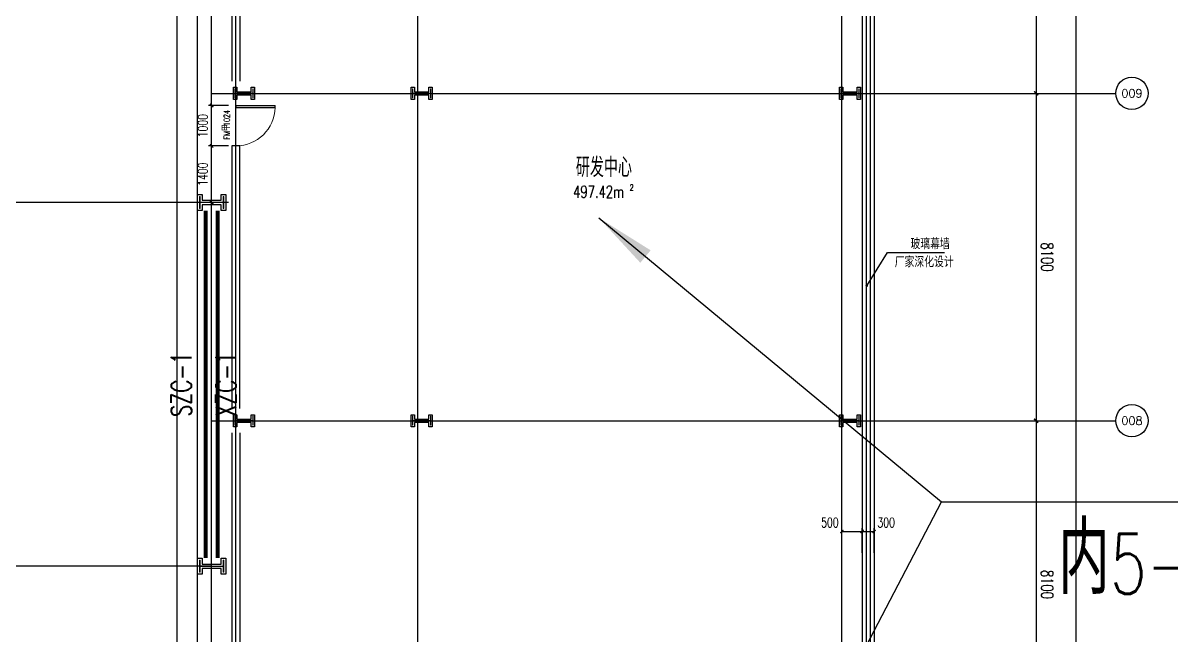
# Model space of a CAD drawing. Extents: x -954573 to 446329, y 489853 to 1226784.
# Drawn here: x -149125 to -120706, y 794118 to 809261 of the extents above; entities that cross this region are included whole.
import ezdxf
from ezdxf.enums import TextEntityAlignment as Align

# ---------------------------------------------------------------- set-up
doc = ezdxf.new("R2010")
doc.units = 0
doc.header["$LTSCALE"] = 10
doc.header["$MEASUREMENT"] = 0
for name, pattern in [('10平面$0$CENTER', [2, 1.25, -0.25, 0.25, -0.25]), ('10平面$0$DOTE', [2.42, 2, -0.2, 0.02, -0.2]), ('10平面$1$DASH', [0.35, 0.25, -0.1])]:
    doc.linetypes.add(name, pattern=pattern)
doc.layers.get('Defpoints').update_dxf_attribs({"color": 210})
for name, color, linetype in [('10平面$0$A-AXIS-D', 8, 'Continuous'), ('10平面$0$A-AXIS-DOTE', 8, '10平面$0$DOTE'), ('10平面$0$A-AXIS-DP', 8, 'Continuous'), ('10平面$0$A-AXIS-SYMB', 8, 'Continuous'), ('10平面$0$A-HATCH-2', 8, 'Continuous'), ('10平面$0$A-WINDOW', 8, 'Continuous'), ('10平面$0$A-防火门窗', 1, 'Continuous'), ('10平面$0$AS-COLN', 8, 'Continuous'), ('10平面$0$AS-WALL', 8, 'Continuous'), ('10平面$0$CURTWALL', 8, 'Continuous'), ('10平面$0$PUB_TEXT', 8, 'Continuous'), ('10平面$0$建-房间', 8, 'Continuous'), ('10平面$0$建-门窗编号', 8, 'Continuous'), ('A-LIN-V', 9, 'Continuous'), ('建-引出', 3, 'Continuous')]:
    doc.layers.add(name, color=color, linetype=linetype)
for name, color, linetype, lineweight in [('10平面$0$S-col', 2, 'Continuous', 0), ('10平面$0$THIN', 7, 'Continuous', 0), ('10平面$0$柱间支撑', 6, '10平面$0$CENTER', 0)]:
    doc.layers.add(name, color=color, linetype=linetype, lineweight=lineweight)
doc.styles.add('10平面$0$_TCH_AXIS', font='COMPLEX', dxfattribs={"bigfont": 'GBCBIG'})
doc.styles.add('10平面$0$_TCH_DIM', font='SIMPLEX', dxfattribs={"bigfont": 'GBCBIG'})
doc.styles.add('10平面$0$_TCH_DIM_T3', font='SIMPLEX', dxfattribs={"width": 0.705882, "bigfont": 'GBCBIG'})
doc.styles.add('10平面$0$A-AREA', font='SIMPLEX', dxfattribs={"bigfont": 'GBCBIG'})
doc.styles.add('10平面$0$A-DIM_T3', font='SIMPLEX', dxfattribs={"width": 0.705882, "bigfont": 'GBCBIG'})
doc.styles.add('10平面$0$A-WIN-LABEL', font='SIMPLEX', dxfattribs={"bigfont": 'GBCBIG'})
doc.styles.add('10平面$0$TSSD_Rein', font='tj-romans1.shx', dxfattribs={"width": 0.7, "bigfont": 'tj-hztxt.shx'})
doc.styles.add('A-STANDARD', font='SIMPLEX', dxfattribs={"bigfont": 'GBCBIG'})
doc.dimstyles.new('10平面$0$_TCH_ARCH&&100', dxfattribs={"dimtxt": 297.5, "dimasz": 100, "dimexe": 100, "dimexo": 100, "dimgap": 126.25, "dimtad": 1, "dimdec": 0, "dimzin": 0, "dimdsep": 46, "dimtxsty": '10平面$0$_TCH_DIM_T3', "dimblk": '10平面$0$_ArchTick', "dimcen": 0.09, "dimclrt": 7, "dimazin": 2, "dimtfac": 1, "dimtdec": 0, "dimtix": 1, "dimtmove": 2, "dimatfit": 3, "dimfxl": 0, "dimtolj": 1, "dimtzin": 0, "dimarcsym": 0})
doc.dimstyles.new('10平面$0$_TCH_ARCH&&80', dxfattribs={"dimtxt": 238, "dimasz": 80, "dimexe": 80, "dimexo": 80, "dimgap": 101, "dimtad": 1, "dimdec": 0, "dimzin": 0, "dimdsep": 46, "dimtxsty": '10平面$0$_TCH_DIM_T3', "dimblk": '10平面$0$_ArchTick', "dimcen": 0.09, "dimclrt": 7, "dimazin": 2, "dimtfac": 1, "dimtdec": 0, "dimtix": 1, "dimtmove": 2, "dimatfit": 3, "dimfxl": 0, "dimtolj": 1, "dimtzin": 0, "dimarcsym": 0})
doc.dimstyles.new('10平面$0$A-DIM&&100', dxfattribs={"dimtxt": 297.5, "dimasz": 100, "dimexe": 100, "dimexo": 100, "dimgap": 126.25, "dimtad": 1, "dimdec": 0, "dimzin": 0, "dimdsep": 46, "dimtxsty": '10平面$0$A-DIM_T3', "dimblk": '10平面$0$_ArchTick', "dimcen": 0.09, "dimclrt": 7, "dimazin": 2, "dimtfac": 1, "dimtdec": 0, "dimtix": 1, "dimtmove": 2, "dimatfit": 3, "dimfxl": 0, "dimtolj": 1, "dimtzin": 0, "dimarcsym": 0})

# ---------------------------------------------------------------- blocks, each defined once
blk = doc.blocks.new('10平面$0$_ArchTick')
at = {"color": 0, "linetype": 'ByBlock', "const_width": 0.4}
blk.add_lwpolyline([(-0.5, -0.5), (0.5, 0.5)], dxfattribs=at)
blk = doc.blocks.new('*D2984')
at = {"layer": '10平面$0$A-AXIS-D', "color": 0, "lineweight": -2}
for p, q in [((95776, 10800), (96792, 10800)), ((96692, 10800), (96692, 2700)), ((95776, 2700), (96792, 2700))]:
    blk.add_line(p, q, dxfattribs=at)
at = {"layer": 'Defpoints', "color": 0}
for p in [(95676, 10800), (95676, 2700), (96692, 2700)]:
    blk.add_point(p, dxfattribs=at)
at = {"layer": '10平面$0$A-AXIS-D', "color": 0, "lineweight": -2, "xscale": 100, "yscale": 100, "zscale": 100}
for p, rotation in [((96692, 10800), 90), ((96692, 2700), 270)]:
    blk.add_blockref('10平面$0$_ArchTick', p, dxfattribs=dict(at, rotation=rotation))
at = {"layer": '10平面$0$A-AXIS-D', "color": 7, "insert": (96967, 6750), "char_height": 297.5, "attachment_point": 5, "rotation": 270, "style": '10平面$0$A-DIM_T3'}
blk.add_mtext('\\A1;8100', dxfattribs=at)
blk = doc.blocks.new('*D2985')
at = {"layer": '10平面$0$A-AXIS-D', "color": 0, "lineweight": -2}
for p, q in [((95776, 2700), (96792, 2700)), ((96692, 2700), (96692, -5400)), ((95776, -5400), (96792, -5400))]:
    blk.add_line(p, q, dxfattribs=at)
at = {"layer": 'Defpoints', "color": 0}
for p in [(95676, 2700), (95676, -5400), (96692, -5400)]:
    blk.add_point(p, dxfattribs=at)
at = {"layer": '10平面$0$A-AXIS-D', "color": 0, "lineweight": -2, "xscale": 100, "yscale": 100, "zscale": 100}
for p, rotation in [((96692, 2700), 90), ((96692, -5400), 270)]:
    blk.add_blockref('10平面$0$_ArchTick', p, dxfattribs=dict(at, rotation=rotation))
at = {"layer": '10平面$0$A-AXIS-D', "color": 7, "insert": (96967, -1350), "char_height": 297.5, "attachment_point": 5, "rotation": 270, "style": '10平面$0$A-DIM_T3'}
blk.add_mtext('\\A1;8100', dxfattribs=at)
blk = doc.blocks.new('*D2986')
at = {"layer": '10平面$0$A-AXIS-D', "color": 0, "lineweight": -2}
for p, q in [((95776, -5400), (96792, -5400)), ((96692, -5400), (96692, -13500)), ((95776, -13500), (96792, -13500))]:
    blk.add_line(p, q, dxfattribs=at)
at = {"layer": 'Defpoints', "color": 0}
for p in [(95676, -5400), (95676, -13500), (96692, -13500)]:
    blk.add_point(p, dxfattribs=at)
at = {"layer": '10平面$0$A-AXIS-D', "color": 0, "lineweight": -2, "xscale": 100, "yscale": 100, "zscale": 100}
for p, rotation in [((96692, -5400), 90), ((96692, -13500), 270)]:
    blk.add_blockref('10平面$0$_ArchTick', p, dxfattribs=dict(at, rotation=rotation))
at = {"layer": '10平面$0$A-AXIS-D', "color": 7, "insert": (96967, -9450), "char_height": 297.5, "attachment_point": 5, "rotation": 270, "style": '10平面$0$A-DIM_T3'}
blk.add_mtext('\\A1;8100', dxfattribs=at)
blk = doc.blocks.new('*D3045')
at = {"layer": '10平面$0$A-AXIS-D', "color": 0, "lineweight": -2}
for p, q in [((95876, 27700), (97772, 27700)), ((97672, 27700), (97672, -63700)), ((95876, -63700), (97772, -63700))]:
    blk.add_line(p, q, dxfattribs=at)
at = {"layer": 'Defpoints', "color": 0}
for p in [(95776, 27700), (95776, -63700), (97672, -63700)]:
    blk.add_point(p, dxfattribs=at)
at = {"layer": '10平面$0$A-AXIS-D', "color": 0, "lineweight": -2, "xscale": 100, "yscale": 100, "zscale": 100}
for p, rotation in [((97672, 27700), 90), ((97672, -63700), 270)]:
    blk.add_blockref('10平面$0$_ArchTick', p, dxfattribs=dict(at, rotation=rotation))
at = {"layer": '10平面$0$A-AXIS-D', "color": 7, "insert": (97947, -18000), "char_height": 297.5, "attachment_point": 5, "rotation": 270, "style": '10平面$0$_TCH_DIM_T3'}
blk.add_mtext('\\A1;91400', dxfattribs=at)
blk = doc.blocks.new('10平面$0$_FZH')
at = {"layer": '10平面$0$A-HATCH-2'}
blk.add_lwpolyline([(-0.437, -0.25), (-0.437, 0.25), (-0.297, 0.25), (-0.297, 0.067), (0.298, 0.067), (0.298, 0.25), (0.438, 0.25), (0.438, -0.25), (0.298, -0.25), (0.298, -0.068), (-0.297, -0.068), (-0.297, -0.25)], close=True, dxfattribs=at)
at = {"layer": '10平面$0$S-col'}
blk.add_lwpolyline([(-0.375, -0.188), (-0.375, 0.187), (-0.36, 0.187), (-0.36, 0.005), (0.36, 0.005), (0.36, 0.187), (0.375, 0.187), (0.375, -0.188), (0.36, -0.188), (0.36, -0.005), (-0.36, -0.005), (-0.36, -0.188)], close=True, dxfattribs=at)
blk = doc.blocks.new('10平面$0$w4234324')
at = {"xscale": 800.0000000000005, "yscale": 800.0000000000005, "zscale": 800.0000000000005}
for p in [(-144454, 804820), (-144454, 795820)]:
    blk.add_blockref('10平面$0$_FZH', p, dxfattribs=at)
blk = doc.blocks.new('10平面$0$3243243')
at = {"layer": '10平面$0$A-HATCH-2', "linetype": '10平面$1$DASH'}
for p, q in [((-145304.2, 741520), (-145304.2, 822870)), ((-144804.2, 741520), (-144804.2, 822870))]:
    blk.add_line(p, q, dxfattribs=at)
blk = doc.blocks.new('10平面$0$23124232432')
at = {"layer": '10平面$0$柱间支撑', "const_width": 100}
for points in [[(-144604, 804620), (-144604, 796020)], [(-144304, 804620), (-144304, 796020)]]:
    blk.add_lwpolyline(points, dxfattribs=at)
at = {"layer": '10平面$0$THIN', "style": '10平面$0$TSSD_Rein', "width": 0.7}
for s, p in [('SZC-1', (-144804, 800320)), ('XZC-1', (-143700, 800320))]:
    blk.add_text(s, height=500, rotation=90, dxfattribs=at).set_placement(p, align=Align.BOTTOM_CENTER)
blk = doc.blocks.new('*D4008')
at = {"layer": '10平面$0$A-AXIS-DP', "color": 0, "lineweight": -2}
for p, q in [((-128854, 796150), (-128854, 796760)), ((-128854, 796680), (-128354, 796680)), ((-128354, 796150), (-128354, 796760))]:
    blk.add_line(p, q, dxfattribs=at)
at = {"layer": 'Defpoints', "color": 0}
for p in [(-128354, 796680), (-128854, 796070), (-128354, 796070)]:
    blk.add_point(p, dxfattribs=at)
at = {"layer": '10平面$0$A-AXIS-DP', "color": 0, "lineweight": -2, "xscale": 80, "yscale": 80, "zscale": 80, "rotation": 180}
blk.add_blockref('10平面$0$_ArchTick', (-128854, 796680), dxfattribs=at)
at = {"layer": '10平面$0$A-AXIS-DP', "color": 0, "lineweight": -2, "xscale": 80, "yscale": 80, "zscale": 80}
blk.add_blockref('10平面$0$_ArchTick', (-128354, 796680), dxfattribs=at)
at = {"layer": '10平面$0$A-AXIS-DP', "color": 7, "insert": (-129150, 796900), "char_height": 238, "attachment_point": 5, "style": '10平面$0$_TCH_DIM_T3'}
blk.add_mtext('\\A1;500', dxfattribs=at)
blk = doc.blocks.new('*D4009')
at = {"layer": '10平面$0$A-AXIS-DP', "color": 0, "lineweight": -2}
for p, q in [((-128354, 796150), (-128354, 796760)), ((-128354, 796680), (-128054, 796680)), ((-128054, 796150), (-128054, 796760))]:
    blk.add_line(p, q, dxfattribs=at)
at = {"layer": 'Defpoints', "color": 0}
for p in [(-128054, 796680), (-128354, 796070), (-128054, 796070)]:
    blk.add_point(p, dxfattribs=at)
at = {"layer": '10平面$0$A-AXIS-DP', "color": 0, "lineweight": -2, "xscale": 80, "yscale": 80, "zscale": 80, "rotation": 180}
blk.add_blockref('10平面$0$_ArchTick', (-128354, 796680), dxfattribs=at)
at = {"layer": '10平面$0$A-AXIS-DP', "color": 0, "lineweight": -2, "xscale": 80, "yscale": 80, "zscale": 80}
blk.add_blockref('10平面$0$_ArchTick', (-128054, 796680), dxfattribs=at)
at = {"layer": '10平面$0$A-AXIS-DP', "color": 7, "insert": (-127758, 796900), "char_height": 238, "attachment_point": 5, "style": '10平面$0$_TCH_DIM_T3'}
blk.add_mtext('\\A1;300', dxfattribs=at)
blk = doc.blocks.new('*D4014')
at = {"layer": '10平面$0$A-AXIS-DP', "color": 0, "lineweight": -2}
for p, q in [((-144034, 806220), (-144534, 806220)), ((-144454, 804820), (-144454, 806220)), ((-144034, 804820), (-144534, 804820))]:
    blk.add_line(p, q, dxfattribs=at)
at = {"layer": 'Defpoints', "color": 0}
for p in [(-144454, 806220), (-143954, 806220), (-143954, 804820)]:
    blk.add_point(p, dxfattribs=at)
at = {"layer": '10平面$0$A-AXIS-DP', "color": 0, "lineweight": -2, "xscale": 80, "yscale": 80, "zscale": 80}
for p, rotation in [((-144454, 806220), 90), ((-144454, 804820), 270)]:
    blk.add_blockref('10平面$0$_ArchTick', p, dxfattribs=dict(at, rotation=rotation))
at = {"layer": '10平面$0$A-AXIS-DP', "color": 7, "insert": (-144674, 805520), "char_height": 238, "attachment_point": 5, "rotation": 90, "style": '10平面$0$_TCH_DIM_T3'}
blk.add_mtext('\\A1;1400', dxfattribs=at)
blk = doc.blocks.new('*D4015')
at = {"layer": '10平面$0$A-AXIS-DP', "color": 0, "lineweight": -2}
for p, q in [((-144034, 807220), (-144534, 807220)), ((-144454, 806220), (-144454, 807220)), ((-144034, 806220), (-144534, 806220))]:
    blk.add_line(p, q, dxfattribs=at)
at = {"layer": 'Defpoints', "color": 0}
for p in [(-144454, 807220), (-143954, 807220), (-143954, 806220)]:
    blk.add_point(p, dxfattribs=at)
at = {"layer": '10平面$0$A-AXIS-DP', "color": 0, "lineweight": -2, "xscale": 80, "yscale": 80, "zscale": 80}
for p, rotation in [((-144454, 807220), 90), ((-144454, 806220), 270)]:
    blk.add_blockref('10平面$0$_ArchTick', p, dxfattribs=dict(at, rotation=rotation))
at = {"layer": '10平面$0$A-AXIS-DP', "color": 7, "insert": (-144674, 806720), "char_height": 238, "attachment_point": 5, "rotation": 90, "style": '10平面$0$_TCH_DIM_T3'}
blk.add_mtext('\\A1;1000', dxfattribs=at)
blk = doc.blocks.new('10平面$0$$DorLib2D$00000001')
for p, q in [((0.45, 0.975), (0.5, 0.975)), ((0.45, 0), (0.45, 0.975)), ((0.5, 0), (0.5, 0.975)), ((0.5, 0), (0.45, 0))]:
    blk.add_line(p, q)
at = {"lineweight": 13}
blk.add_arc((0.475, 0), 0.975, 91.4693, 180, dxfattribs=at)
blk = doc.blocks.new('10平面$0$dote')
at = {"layer": '10平面$0$A-AXIS-D'}
for centre in [(99061.5, 2701.1), (99061.5, -5398.9)]:
    blk.add_circle(centre, 400, dxfattribs=at)
at = {"layer": '10平面$0$A-AXIS-DOTE'}
for p, q in [((81382.2, -68993.9), (81382.2, 36662.3)), ((91882.2, -264080), (91882.2, 36662.3)), ((76282.2, -68993.9), (76282.2, 36606.4)), ((76882.2, -68810), (76882.2, 36400)), ((76282.2, 2700), (98661.5, 2700)), ((76282.2, 0), (-41310, 0)), ((76282.2, -5400), (98661.5, -5400)), ((76282.2, -9000), (-41310, -9000))]:
    blk.add_line(p, q, dxfattribs=at)
at = {"layer": '10平面$0$PUB_TEXT', "style": '10平面$0$_TCH_AXIS'}
for s, p, p2 in [('009', (98800.5, 2599.6), (99322.4, 2599.6)), ('008', (98800.5, -5500.4), (99322.4, -5500.4))]:
    blk.add_text(s, height=202.97, dxfattribs=at).set_placement(p, p2, align=Align.FIT)
at = {"layer": '10平面$0$A-AXIS-D'}
for base, p1, p2, dimstyle, picture, middle in [((97671.9, -63700), (95776.4, 27700), (95776.4, -63700), '10平面$0$_TCH_ARCH&&100', '*D3045', (97946.9, -18000)), ((96692.2, 2700), (95676.4, 10800), (95676.4, 2700), '10平面$0$A-DIM&&100', '*D2984', (96967.2, 6750)), ((96692.2, -5400), (95676.4, 2700), (95676.4, -5400), '10平面$0$A-DIM&&100', '*D2985', (96967.2, -1350)), ((96692.2, -13500), (95676.4, -5400), (95676.4, -13500), '10平面$0$A-DIM&&100', '*D2986', (96967.2, -9450))]:
    dim = blk.add_linear_dim(base=base, p1=p1, p2=p2, angle=270, dimstyle=dimstyle, override={"dimgap": 0}, dxfattribs=at)
    dim.commit()
    dim.dimension.update_dxf_attribs({"geometry": picture, "text_midpoint": middle, "dimtype": 129, "text_rotation": 270})
blk = doc.blocks.new('10平面')
at = {"layer": '10平面$0$A-AXIS-SYMB'}
for p, q in [((-128238.7, 802760), (-127724.5, 803580)), ((-127724.5, 803580), (-126314.5, 803580))]:
    blk.add_line(p, q, dxfattribs=at)
at = {"layer": '10平面$0$A-AXIS-SYMB', "const_width": 32}
blk.add_lwpolyline([(-128247.2, 802746.4, 1), (-128230.2, 802773.6, 1)], format="xyb", close=True, dxfattribs=at)
at = {"layer": '10平面$0$AS-WALL'}
for p, q in [((-143954.2, 815320), (-143954.2, 807820)), ((-143754.2, 815320), (-143754.2, 807820)), ((-143754.2, 806220), (-143954.2, 806220)), ((-143954.2, 806220), (-143954.2, 799720)), ((-143754.2, 799720), (-143754.2, 806220)), ((-143954.2, 799120), (-143954.2, 791620)), ((-143754.2, 799120), (-143754.2, 791620))]:
    blk.add_line(p, q, dxfattribs=at)
at = {"layer": '10平面$0$CURTWALL'}
for p, q in [((-128354.2, 818220), (-128354.2, 783220)), ((-128254.2, 818220), (-128254.2, 783220)), ((-128154.2, 818220), (-128154.2, 783220)), ((-128054.2, 818220), (-128054.2, 783220))]:
    blk.add_line(p, q, dxfattribs=at)
at = {"layer": '10平面$0$A-AXIS-DP'}
blk.add_blockref('10平面$0$3243243', (0, 0), dxfattribs=at)
at = {"layer": '10平面$0$A-WINDOW'}
blk.add_blockref('10平面$0$w4234324', (0, 0), dxfattribs=at)
at = {"layer": '10平面$0$A-防火门窗', "xscale": -1000, "yscale": 1000, "zscale": 199.9999999999999, "rotation": 269.9999999745178}
blk.add_blockref('10平面$0$$DorLib2D$00000001', (-143854.2, 806720), dxfattribs=at)
at = {"layer": '10平面$0$AS-COLN'}
for p, xscale, yscale, zscale in [((-143654.2, 807520), 599.9999715063022, 600.0000065823551, 600.0000065823551), ((-139254.2, 807520), 599.9999715063022, 600.0000065823551, 600.0000065823551), ((-128654.2, 807520), 600.0000000001455, 600.0000000001455, 600.0000000001455), ((-143654.2, 799420), 599.9999715063022, 600.0000065823551, 600.0000065823551), ((-139254.2, 799420), 599.9999715063022, 600.0000065823551, 600.0000065823551), ((-128654.2, 799420), 600.0000000001455, 600.0000000001455, 600.0000000001455)]:
    blk.add_blockref('10平面$0$_FZH', p, dxfattribs=dict(at, xscale=xscale, yscale=yscale, zscale=zscale))
at = {"layer": '10平面$0$AS-WALL'}
blk.add_blockref('10平面$0$dote', (-220736.4, 804820), dxfattribs=at)
at = {"layer": '10平面$0$柱间支撑'}
blk.add_blockref('10平面$0$23124232432', (0, 0), dxfattribs=at)
at = {"layer": '10平面$0$PUB_TEXT', "style": '10平面$0$_TCH_DIM'}
for s, p in [('玻璃幕墙', (-127155.1, 803664)), ('厂家深化设计', (-127545.3, 803216))]:
    blk.add_text(s, height=270.07, dxfattribs=at).set_placement(p)
at = {"layer": '10平面$0$建-房间', "style": '10平面$0$A-AREA'}
blk.add_text('研发中心', height=482.27, dxfattribs=at).set_placement((-135438.9, 805450))
at = {"layer": '10平面$0$建-房间', "style": '10平面$0$A-AREA', "width": 0.705882}
for s, height, p in [('497.42m', 297.5, (-135506.4, 804938.1)), ('2', 148.8, (-134106.4, 805113.1))]:
    blk.add_text(s, height=height, dxfattribs=at).set_placement(p)
at = {"layer": '10平面$0$建-门窗编号', "style": '10平面$0$A-WIN-LABEL', "width": 0.705882}
for s, p in [('1024', (-144004.2, 806708.9)), ('FM', (-144004.2, 806376.1))]:
    blk.add_text(s, height=148.75, rotation=90, dxfattribs=at).set_placement(p)
at = {"layer": '10平面$0$建-门窗编号', "style": '10平面$0$A-WIN-LABEL'}
blk.add_text('甲', height=168.8, rotation=90, dxfattribs=at).set_placement((-144004.2, 806586.1))
at = {"layer": '10平面$0$A-AXIS-DP'}
for p1, p2, picture, middle in [((-143954.2, 806220), (-143954.2, 807220), '*D4015', (-144674.2, 806720)), ((-143954.2, 804820), (-143954.2, 806220), '*D4014', (-144674.2, 805520))]:
    dim = blk.add_aligned_dim(p1=p1, p2=p2, distance=500, dimstyle='10平面$0$_TCH_ARCH&&80', dxfattribs=at)
    dim.commit()
    dim.dimension.update_dxf_attribs({"geometry": picture, "text_midpoint": middle})
for base, p1, p2, picture, middle in [((-128354.2, 796680), (-128854.2, 796070), (-128354.2, 796070), '*D4008', (-129150.2, 796900)), ((-128054.2, 796680), (-128354.2, 796070), (-128054.2, 796070), '*D4009', (-127758.2, 796900))]:
    dim = blk.add_linear_dim(base=base, p1=p1, p2=p2, angle=360, dimstyle='10平面$0$_TCH_ARCH&&80', dxfattribs=at)
    dim.commit()
    dim.dimension.update_dxf_attribs({"geometry": picture, "text_midpoint": middle, "dimtype": 129})

msp = doc.modelspace()

# ---------------------------------------------------------------- block references
at = {"layer": 'A-LIN-V'}
msp.add_blockref('10平面', (0, 0), dxfattribs=at)

# ---------------------------------------------------------------- next in the draw order: hatches: boundary and pattern name
at = {"layer": '建-引出'}
msp.add_hatch(color=256, dxfattribs=at).paths.add_polyline_path([(-134870, 804440), (-133842.9, 803328.7), (-133587.6, 803636.6)], flags=17)

# ---------------------------------------------------------------- next in the draw order: linework, layer by layer
for p, q in [((-134870, 804440), (-126390, 797410)), ((-135940, 779130), (-126390, 797410)), ((-126390, 797410), (-89030, 797410))]:
    msp.add_line(p, q, dxfattribs=at)

# ---------------------------------------------------------------- next in the draw order: texts
at = {"layer": '建-引出', "color": 7, "style": 'A-STANDARD'}
msp.add_text('内', height=1763, dxfattribs=at).set_placement((-123496.7, 795135))
at = {"layer": '建-引出', "color": 7, "style": 'A-STANDARD', "width": 0.705882}
msp.add_text('5-1', height=1487.5, dxfattribs=at).set_placement((-122213.3, 795135))

doc.saveas('drawing.dxf')
